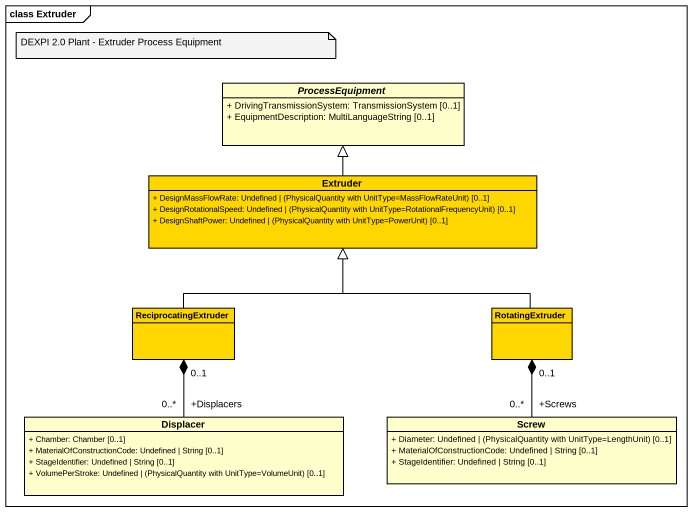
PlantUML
@startuml
mainframe class Extruder
hide circle
hide empty members
skinparam classAttributeIconSize 0
abstract class ProcessEquipment {
  + DrivingTransmissionSystem: TransmissionSystem [0..1]
  + EquipmentDescription: MultiLanguageString [0..1]
}
class Extruder #FFD700 {
  {field} + DesignMassFlowRate: Undefined | (PhysicalQuantity with UnitType=MassFlowRateUnit) [0..1]
  {field} + DesignRotationalSpeed: Undefined | (PhysicalQuantity with UnitType=RotationalFrequencyUnit) [0..1]
  {field} + DesignShaftPower: Undefined | (PhysicalQuantity with UnitType=PowerUnit) [0..1]
}
class ReciprocatingExtruder #FFD700
class RotatingExtruder #FFD700
class Displacer {
  + Chamber: Chamber [0..1]
  + MaterialOfConstructionCode: Undefined | String [0..1]
  + StageIdentifier: Undefined | String [0..1]
  {field} + VolumePerStroke: Undefined | (PhysicalQuantity with UnitType=VolumeUnit) [0..1]
}
class Screw {
  {field} + Diameter: Undefined | (PhysicalQuantity with UnitType=LengthUnit) [0..1]
  + MaterialOfConstructionCode: Undefined | String [0..1]
  + StageIdentifier: Undefined | String [0..1]
}
Extruder -up-|> ProcessEquipment
ReciprocatingExtruder -up-|> Extruder
ReciprocatingExtruder "0..1" *-- "+Displacers\n0..*" Displacer
RotatingExtruder -up-|> Extruder
RotatingExtruder "0..1" *-- "+Screws\n0..*" Screw
note as N1
  DEXPI 2.0 Plant - Extruder Process Equipment
end note
@enduml
